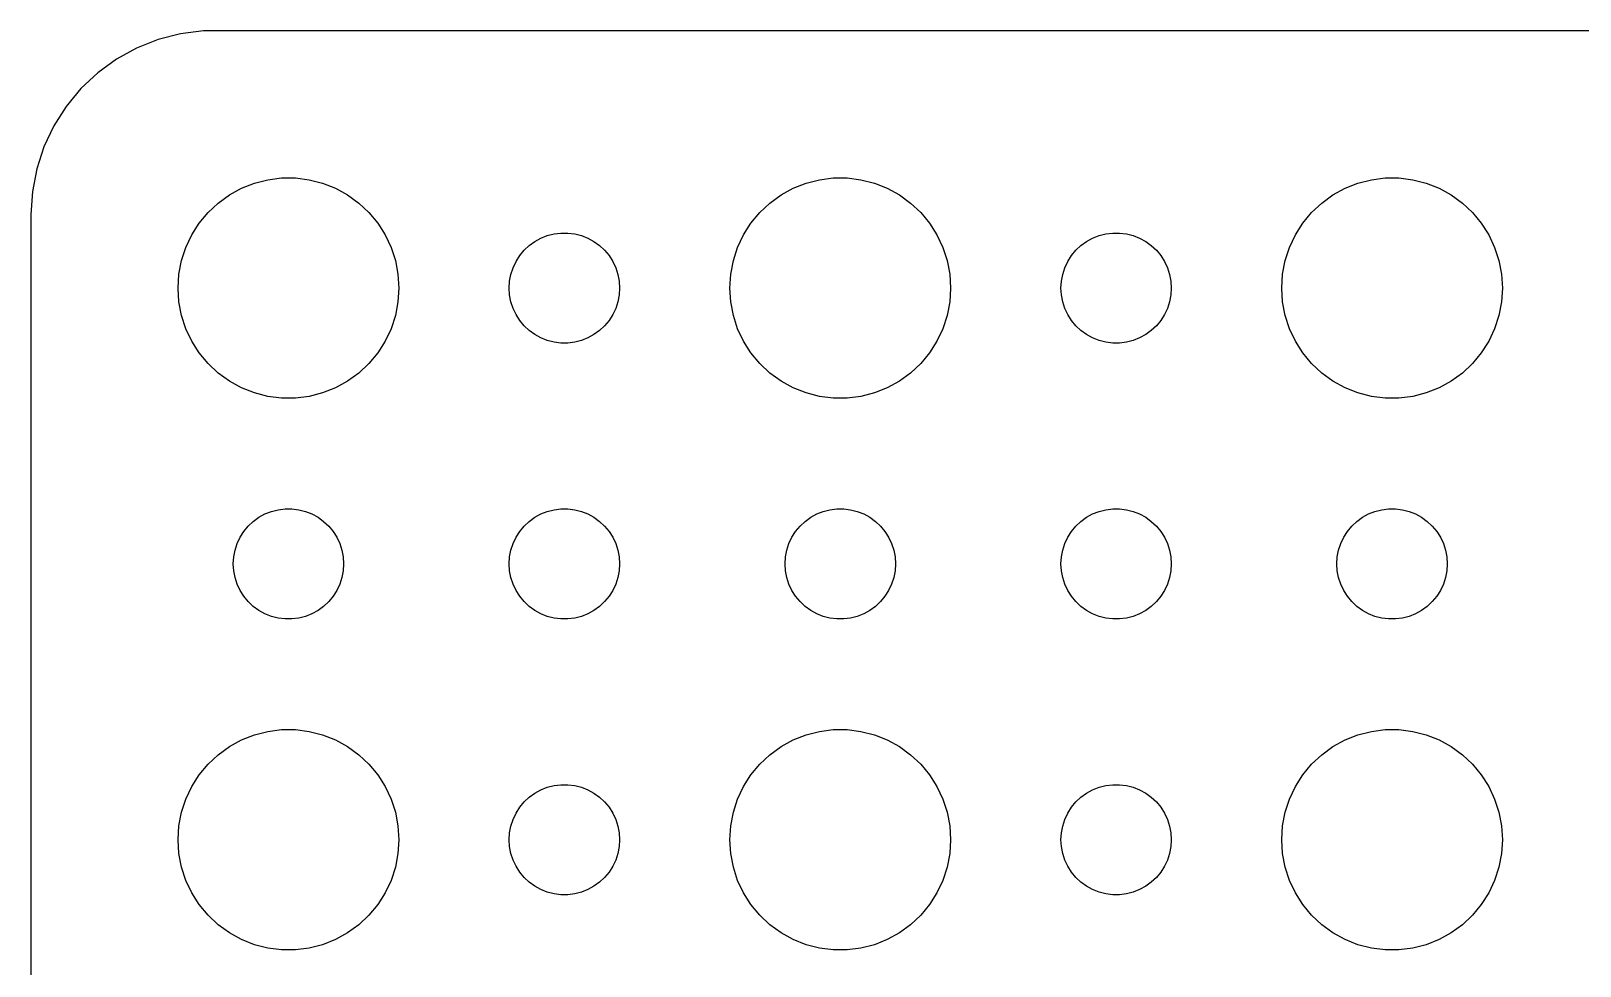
# Model space of a CAD drawing. Header units: metres. Extents: x -44.5 to 44.5, y 32 to 130.
# Drawn here: x -44.5 to -2.39, y 50.57 to 75.99 of the extents above; entities that cross this region are included whole.
import ezdxf

# ---------------------------------------------------------------- set-up
doc = ezdxf.new("R2010")
doc.units = ezdxf.units.M

msp = doc.modelspace()

# ---------------------------------------------------------------- linework, layer by layer
for p, q in [((-40.4369, 75.9114), (-41.0451, 75.7553)), ((-39.8139, 75.9901), (-40.4369, 75.9114)), ((39.8139, 75.9901), (-39.8139, 75.9901)), ((-41.6289, 75.5241), (-42.1791, 75.2216)), ((-41.0451, 75.7553), (-41.6289, 75.5241)), ((-42.1791, 75.2216), (-42.6871, 74.8526)), ((-42.6871, 74.8526), (-43.1448, 74.4227)), ((-43.1448, 74.4227), (-43.5451, 73.9389)), ((-43.5451, 73.9389), (-43.8815, 73.4088)), ((-43.8815, 73.4088), (-44.1489, 72.8406)), ((-44.1489, 72.8406), (-44.3429, 72.2434)), ((-44.3429, 72.2434), (-44.4606, 71.6267)), ((-44.4606, 71.6267), (-44.5, 71)), ((-39.1075, 71.533), (-38.7773, 71.7145)), ((-38.7773, 71.7145), (-38.427, 71.8532)), ((-38.427, 71.8532), (-38.0621, 71.9469)), ((-38.0621, 71.9469), (-37.6884, 71.9941)), ((-37.6884, 71.9941), (-37.3116, 71.9941)), ((-37.3116, 71.9941), (-36.9379, 71.9469)), ((-36.9379, 71.9469), (-36.5729, 71.8532)), ((-36.5729, 71.8532), (-36.2227, 71.7145)), ((-36.2227, 71.7145), (-35.8925, 71.533)), ((-24.1075, 71.533), (-23.7773, 71.7145)), ((-23.7773, 71.7145), (-23.427, 71.8532)), ((-23.427, 71.8532), (-23.0621, 71.9469)), ((-23.0621, 71.9469), (-22.6884, 71.9941)), ((-22.6884, 71.9941), (-22.3116, 71.9941)), ((-22.3116, 71.9941), (-21.9379, 71.9469)), ((-21.9379, 71.9469), (-21.5729, 71.8532)), ((-21.5729, 71.8532), (-21.2227, 71.7145)), ((-21.2227, 71.7145), (-20.8925, 71.533)), ((-9.10747, 71.533), (-8.77733, 71.7145)), ((-8.77733, 71.7145), (-8.42705, 71.8532)), ((-8.42705, 71.8532), (-8.06213, 71.9469)), ((-8.06213, 71.9469), (-7.68837, 71.9941)), ((-7.68837, 71.9941), (-7.31161, 71.9941)), ((-7.31161, 71.9941), (-6.93785, 71.9469)), ((-6.93785, 71.9469), (-6.57294, 71.8532)), ((-6.57294, 71.8532), (-6.22266, 71.7145)), ((-6.22266, 71.7145), (-5.89252, 71.533)), ((-39.6869, 71.0536), (-39.4123, 71.3115)), ((-39.4123, 71.3115), (-39.1075, 71.533)), ((-35.8925, 71.533), (-35.5877, 71.3115)), ((-35.5877, 71.3115), (-35.3131, 71.0536)), ((-24.6869, 71.0536), (-24.4123, 71.3115)), ((-24.4123, 71.3115), (-24.1075, 71.533)), ((-20.8925, 71.533), (-20.5877, 71.3115)), ((-20.5877, 71.3115), (-20.3131, 71.0536)), ((-9.6869, 71.0536), (-9.41226, 71.3115)), ((-9.41226, 71.3115), (-9.10747, 71.533)), ((-5.89252, 71.533), (-5.58772, 71.3115)), ((-5.58772, 71.3115), (-5.31308, 71.0536)), ((-44.5, 71), (-44.5, 37)), ((-40.1289, 70.4453), (-39.927, 70.7634)), ((-39.927, 70.7634), (-39.6869, 71.0536)), ((-35.3131, 71.0536), (-35.0729, 70.7634)), ((-35.0729, 70.7634), (-34.8711, 70.4453)), ((-25.1289, 70.4453), (-24.927, 70.7634)), ((-24.927, 70.7634), (-24.6869, 71.0536)), ((-20.3131, 71.0536), (-20.0729, 70.7634)), ((-20.0729, 70.7634), (-19.8711, 70.4453)), ((-10.1289, 70.4453), (-9.92705, 70.7634)), ((-9.92705, 70.7634), (-9.6869, 71.0536)), ((-5.31308, 71.0536), (-5.07294, 70.7634)), ((-5.07294, 70.7634), (-4.87108, 70.4453)), ((-40.2893, 70.1044), (-40.1289, 70.4453)), ((-34.8711, 70.4453), (-34.7107, 70.1044)), ((-30.8037, 70.2665), (-30.6387, 70.3572)), ((-30.6387, 70.3572), (-30.4635, 70.4266)), ((-30.4635, 70.4266), (-30.2811, 70.4734)), ((-30.2811, 70.4734), (-30.0942, 70.497)), ((-30.0942, 70.497), (-29.9058, 70.497)), ((-29.9058, 70.497), (-29.7189, 70.4734)), ((-29.7189, 70.4734), (-29.5365, 70.4266)), ((-29.5365, 70.4266), (-29.3613, 70.3572)), ((-29.3613, 70.3572), (-29.1963, 70.2665)), ((-25.2893, 70.1044), (-25.1289, 70.4453)), ((-19.8711, 70.4453), (-19.7107, 70.1044)), ((-15.8037, 70.2665), (-15.6387, 70.3572)), ((-15.6387, 70.3572), (-15.4635, 70.4266)), ((-15.4635, 70.4266), (-15.2811, 70.4734)), ((-15.2811, 70.4734), (-15.0942, 70.497)), ((-15.0942, 70.497), (-14.9058, 70.497)), ((-14.9058, 70.497), (-14.7189, 70.4734)), ((-14.7189, 70.4734), (-14.5365, 70.4266)), ((-14.5365, 70.4266), (-14.3613, 70.3572)), ((-14.3613, 70.3572), (-14.1963, 70.2665)), ((-10.2893, 70.1044), (-10.1289, 70.4453)), ((-4.87108, 70.4453), (-4.71066, 70.1044)), ((-40.4057, 69.7461), (-40.2893, 70.1044)), ((-34.7107, 70.1044), (-34.5942, 69.7461)), ((-31.2135, 69.8817), (-31.0934, 70.0268)), ((-31.0934, 70.0268), (-30.9561, 70.1558)), ((-30.9561, 70.1558), (-30.8037, 70.2665)), ((-29.1963, 70.2665), (-29.0439, 70.1558)), ((-29.0439, 70.1558), (-28.9065, 70.0268)), ((-28.9065, 70.0268), (-28.7865, 69.8817)), ((-25.4057, 69.7461), (-25.2893, 70.1044)), ((-19.7107, 70.1044), (-19.5942, 69.7461)), ((-16.2135, 69.8817), (-16.0934, 70.0268)), ((-16.0934, 70.0268), (-15.9561, 70.1558)), ((-15.9561, 70.1558), (-15.8037, 70.2665)), ((-14.1963, 70.2665), (-14.0439, 70.1558)), ((-14.0439, 70.1558), (-13.9065, 70.0268)), ((-13.9065, 70.0268), (-13.7865, 69.8817)), ((-10.4057, 69.7461), (-10.2893, 70.1044)), ((-4.71066, 70.1044), (-4.59424, 69.7461)), ((-40.4763, 69.376), (-40.4057, 69.7461)), ((-34.5942, 69.7461), (-34.5237, 69.376)), ((-31.4529, 69.373), (-31.3947, 69.5522)), ((-31.3947, 69.5522), (-31.3145, 69.7226)), ((-31.3145, 69.7226), (-31.2135, 69.8817)), ((-28.7865, 69.8817), (-28.6855, 69.7226)), ((-28.6855, 69.7226), (-28.6053, 69.5522)), ((-28.6053, 69.5522), (-28.5471, 69.373)), ((-25.4763, 69.376), (-25.4057, 69.7461)), ((-19.5942, 69.7461), (-19.5237, 69.376)), ((-16.4529, 69.373), (-16.3947, 69.5522)), ((-16.3947, 69.5522), (-16.3145, 69.7226)), ((-16.3145, 69.7226), (-16.2135, 69.8817)), ((-13.7865, 69.8817), (-13.6855, 69.7226)), ((-13.6855, 69.7226), (-13.6053, 69.5522)), ((-13.6053, 69.5522), (-13.5471, 69.373)), ((-10.4763, 69.376), (-10.4057, 69.7461)), ((-4.59424, 69.7461), (-4.52365, 69.376)), ((-40.5, 69), (-40.4763, 69.376)), ((-34.5237, 69.376), (-34.5, 69)), ((-31.5, 69), (-31.4882, 69.188)), ((-31.4882, 69.188), (-31.4529, 69.373)), ((-28.5471, 69.373), (-28.5118, 69.188)), ((-28.5118, 69.188), (-28.5, 69)), ((-25.5, 69), (-25.4763, 69.376)), ((-19.5237, 69.376), (-19.5, 69)), ((-16.5, 69), (-16.4882, 69.188)), ((-16.4882, 69.188), (-16.4529, 69.373)), ((-13.5471, 69.373), (-13.5118, 69.188)), ((-13.5118, 69.188), (-13.5, 69)), ((-10.5, 69), (-10.4763, 69.376)), ((-4.52365, 69.376), (-4.5, 69)), ((-40.4763, 68.624), (-40.5, 69)), ((-34.5, 69), (-34.5237, 68.624)), ((-31.4882, 68.812), (-31.5, 69)), ((-31.4529, 68.627), (-31.4882, 68.812)), ((-28.5118, 68.812), (-28.5471, 68.627)), ((-28.5, 69), (-28.5118, 68.812)), ((-25.4763, 68.624), (-25.5, 69)), ((-19.5, 69), (-19.5237, 68.624)), ((-16.4882, 68.812), (-16.5, 69)), ((-16.4529, 68.627), (-16.4882, 68.812)), ((-13.5118, 68.812), (-13.5471, 68.627)), ((-13.5, 69), (-13.5118, 68.812)), ((-10.4763, 68.624), (-10.5, 69)), ((-4.5, 69), (-4.52365, 68.624)), ((-40.4057, 68.2539), (-40.4763, 68.624)), ((-40.2893, 67.8956), (-40.4057, 68.2539)), ((-34.5942, 68.2539), (-34.7107, 67.8956)), ((-34.5237, 68.624), (-34.5942, 68.2539)), ((-31.3947, 68.4478), (-31.4529, 68.627)), ((-31.3145, 68.2774), (-31.3947, 68.4478)), ((-31.2135, 68.1183), (-31.3145, 68.2774)), ((-28.6855, 68.2774), (-28.7865, 68.1183)), ((-28.6053, 68.4478), (-28.6855, 68.2774)), ((-28.5471, 68.627), (-28.6053, 68.4478)), ((-25.4057, 68.2539), (-25.4763, 68.624)), ((-25.2893, 67.8956), (-25.4057, 68.2539)), ((-19.5942, 68.2539), (-19.7107, 67.8956)), ((-19.5237, 68.624), (-19.5942, 68.2539)), ((-16.3947, 68.4478), (-16.4529, 68.627)), ((-16.3145, 68.2774), (-16.3947, 68.4478)), ((-16.2135, 68.1183), (-16.3145, 68.2774)), ((-13.6855, 68.2774), (-13.7865, 68.1183)), ((-13.6053, 68.4478), (-13.6855, 68.2774)), ((-13.5471, 68.627), (-13.6053, 68.4478)), ((-10.4057, 68.2539), (-10.4763, 68.624)), ((-10.2893, 67.8956), (-10.4057, 68.2539)), ((-4.59424, 68.2539), (-4.71066, 67.8956)), ((-4.52365, 68.624), (-4.59424, 68.2539)), ((-40.1289, 67.5547), (-40.2893, 67.8956)), ((-34.7107, 67.8956), (-34.8711, 67.5547)), ((-31.0934, 67.9732), (-31.2135, 68.1183)), ((-30.9561, 67.8442), (-31.0934, 67.9732)), ((-30.8037, 67.7335), (-30.9561, 67.8442)), ((-29.0439, 67.8442), (-29.1963, 67.7335)), ((-28.9065, 67.9732), (-29.0439, 67.8442)), ((-28.7865, 68.1183), (-28.9065, 67.9732)), ((-25.1289, 67.5547), (-25.2893, 67.8956)), ((-19.7107, 67.8956), (-19.8711, 67.5547)), ((-16.0934, 67.9732), (-16.2135, 68.1183)), ((-15.9561, 67.8442), (-16.0934, 67.9732)), ((-15.8037, 67.7335), (-15.9561, 67.8442)), ((-14.0439, 67.8442), (-14.1963, 67.7335)), ((-13.9065, 67.9732), (-14.0439, 67.8442)), ((-13.7865, 68.1183), (-13.9065, 67.9732)), ((-10.1289, 67.5547), (-10.2893, 67.8956)), ((-4.71066, 67.8956), (-4.87108, 67.5547)), ((-39.927, 67.2366), (-40.1289, 67.5547)), ((-34.8711, 67.5547), (-35.0729, 67.2366)), ((-30.6387, 67.6427), (-30.8037, 67.7335)), ((-30.4635, 67.5734), (-30.6387, 67.6427)), ((-30.2811, 67.5266), (-30.4635, 67.5734)), ((-30.0942, 67.5029), (-30.2811, 67.5266)), ((-29.9058, 67.5029), (-30.0942, 67.5029)), ((-29.7189, 67.5266), (-29.9058, 67.5029)), ((-29.5365, 67.5734), (-29.7189, 67.5266)), ((-29.3613, 67.6427), (-29.5365, 67.5734)), ((-29.1963, 67.7335), (-29.3613, 67.6427)), ((-24.927, 67.2366), (-25.1289, 67.5547)), ((-19.8711, 67.5547), (-20.0729, 67.2366)), ((-15.6387, 67.6427), (-15.8037, 67.7335)), ((-15.4635, 67.5734), (-15.6387, 67.6427)), ((-15.2811, 67.5266), (-15.4635, 67.5734)), ((-15.0942, 67.5029), (-15.2811, 67.5266)), ((-14.9058, 67.5029), (-15.0942, 67.5029)), ((-14.7189, 67.5266), (-14.9058, 67.5029)), ((-14.5365, 67.5734), (-14.7189, 67.5266)), ((-14.3613, 67.6427), (-14.5365, 67.5734)), ((-14.1963, 67.7335), (-14.3613, 67.6427)), ((-9.92705, 67.2366), (-10.1289, 67.5547)), ((-4.87108, 67.5547), (-5.07294, 67.2366)), ((-39.6869, 66.9464), (-39.927, 67.2366)), ((-35.0729, 67.2366), (-35.3131, 66.9464)), ((-24.6869, 66.9464), (-24.927, 67.2366)), ((-20.0729, 67.2366), (-20.3131, 66.9464)), ((-9.6869, 66.9464), (-9.92705, 67.2366)), ((-5.07294, 67.2366), (-5.31308, 66.9464)), ((-39.4123, 66.6884), (-39.6869, 66.9464)), ((-39.1075, 66.467), (-39.4123, 66.6884)), ((-35.5877, 66.6884), (-35.8925, 66.467)), ((-35.3131, 66.9464), (-35.5877, 66.6884)), ((-24.4123, 66.6884), (-24.6869, 66.9464)), ((-24.1075, 66.467), (-24.4123, 66.6884)), ((-20.5877, 66.6884), (-20.8925, 66.467)), ((-20.3131, 66.9464), (-20.5877, 66.6884)), ((-9.41226, 66.6884), (-9.6869, 66.9464)), ((-9.10747, 66.467), (-9.41226, 66.6884)), ((-5.58772, 66.6884), (-5.89252, 66.467)), ((-5.31308, 66.9464), (-5.58772, 66.6884)), ((-38.7773, 66.2855), (-39.1075, 66.467)), ((-38.427, 66.1468), (-38.7773, 66.2855)), ((-38.0621, 66.0531), (-38.427, 66.1468)), ((-36.5729, 66.1468), (-36.9379, 66.0531)), ((-36.2227, 66.2855), (-36.5729, 66.1468)), ((-35.8925, 66.467), (-36.2227, 66.2855)), ((-23.7773, 66.2855), (-24.1075, 66.467)), ((-23.427, 66.1468), (-23.7773, 66.2855)), ((-23.0621, 66.0531), (-23.427, 66.1468)), ((-21.5729, 66.1468), (-21.9379, 66.0531)), ((-21.2227, 66.2855), (-21.5729, 66.1468)), ((-20.8925, 66.467), (-21.2227, 66.2855)), ((-8.77733, 66.2855), (-9.10747, 66.467)), ((-8.42705, 66.1468), (-8.77733, 66.2855)), ((-8.06213, 66.0531), (-8.42705, 66.1468)), ((-6.57294, 66.1468), (-6.93785, 66.0531)), ((-6.22266, 66.2855), (-6.57294, 66.1468)), ((-5.89252, 66.467), (-6.22266, 66.2855)), ((-37.6884, 66.0059), (-38.0621, 66.0531)), ((-37.3116, 66.0059), (-37.6884, 66.0059)), ((-36.9379, 66.0531), (-37.3116, 66.0059)), ((-22.6884, 66.0059), (-23.0621, 66.0531)), ((-22.3116, 66.0059), (-22.6884, 66.0059)), ((-21.9379, 66.0531), (-22.3116, 66.0059)), ((-7.68837, 66.0059), (-8.06213, 66.0531)), ((-7.31161, 66.0059), (-7.68837, 66.0059)), ((-6.93785, 66.0531), (-7.31161, 66.0059)), ((-38.4561, 62.6558), (-38.3037, 62.7665)), ((-38.3037, 62.7665), (-38.1387, 62.8572)), ((-38.1387, 62.8572), (-37.9635, 62.9266)), ((-37.9635, 62.9266), (-37.7811, 62.9734)), ((-37.7811, 62.9734), (-37.5942, 62.997)), ((-37.5942, 62.997), (-37.4058, 62.997)), ((-37.4058, 62.997), (-37.2189, 62.9734)), ((-37.2189, 62.9734), (-37.0365, 62.9266)), ((-37.0365, 62.9266), (-36.8613, 62.8572)), ((-36.8613, 62.8572), (-36.6963, 62.7665)), ((-36.6963, 62.7665), (-36.5439, 62.6558)), ((-30.9561, 62.6558), (-30.8037, 62.7665)), ((-30.8037, 62.7665), (-30.6387, 62.8572)), ((-30.6387, 62.8572), (-30.4635, 62.9266)), ((-30.4635, 62.9266), (-30.2811, 62.9734)), ((-30.2811, 62.9734), (-30.0942, 62.997)), ((-30.0942, 62.997), (-29.9058, 62.997)), ((-29.9058, 62.997), (-29.7189, 62.9734)), ((-29.7189, 62.9734), (-29.5365, 62.9266)), ((-29.5365, 62.9266), (-29.3613, 62.8572)), ((-29.3613, 62.8572), (-29.1963, 62.7665)), ((-29.1963, 62.7665), (-29.0439, 62.6558)), ((-23.4561, 62.6558), (-23.3037, 62.7665)), ((-23.3037, 62.7665), (-23.1387, 62.8572)), ((-23.1387, 62.8572), (-22.9635, 62.9266)), ((-22.9635, 62.9266), (-22.7811, 62.9734)), ((-22.7811, 62.9734), (-22.5942, 62.997)), ((-22.5942, 62.997), (-22.4058, 62.997)), ((-22.4058, 62.997), (-22.2189, 62.9734)), ((-22.2189, 62.9734), (-22.0365, 62.9266)), ((-22.0365, 62.9266), (-21.8613, 62.8572)), ((-21.8613, 62.8572), (-21.6963, 62.7665)), ((-21.6963, 62.7665), (-21.5439, 62.6558)), ((-15.9561, 62.6558), (-15.8037, 62.7665)), ((-15.8037, 62.7665), (-15.6387, 62.8572)), ((-15.6387, 62.8572), (-15.4635, 62.9266)), ((-15.4635, 62.9266), (-15.2811, 62.9734)), ((-15.2811, 62.9734), (-15.0942, 62.997)), ((-15.0942, 62.997), (-14.9058, 62.997)), ((-14.9058, 62.997), (-14.7189, 62.9734)), ((-14.7189, 62.9734), (-14.5365, 62.9266)), ((-14.5365, 62.9266), (-14.3613, 62.8572)), ((-14.3613, 62.8572), (-14.1963, 62.7665)), ((-14.1963, 62.7665), (-14.0439, 62.6558)), ((-8.45613, 62.6558), (-8.30373, 62.7665)), ((-8.30373, 62.7665), (-8.13866, 62.8572)), ((-8.13866, 62.8572), (-7.96352, 62.9266)), ((-7.96352, 62.9266), (-7.78107, 62.9734)), ((-7.78107, 62.9734), (-7.59418, 62.997)), ((-7.59418, 62.997), (-7.40581, 62.997)), ((-7.40581, 62.997), (-7.21892, 62.9734)), ((-7.21892, 62.9734), (-7.03647, 62.9266)), ((-7.03647, 62.9266), (-6.86133, 62.8572)), ((-6.86133, 62.8572), (-6.69626, 62.7665)), ((-6.69626, 62.7665), (-6.54385, 62.6558)), ((-38.8145, 62.2226), (-38.7135, 62.3817)), ((-38.7135, 62.3817), (-38.5934, 62.5268)), ((-38.5934, 62.5268), (-38.4561, 62.6558)), ((-36.5439, 62.6558), (-36.4065, 62.5268)), ((-36.4065, 62.5268), (-36.2865, 62.3817)), ((-36.2865, 62.3817), (-36.1855, 62.2226)), ((-31.3145, 62.2226), (-31.2135, 62.3817)), ((-31.2135, 62.3817), (-31.0934, 62.5268)), ((-31.0934, 62.5268), (-30.9561, 62.6558)), ((-29.0439, 62.6558), (-28.9065, 62.5268)), ((-28.9065, 62.5268), (-28.7865, 62.3817)), ((-28.7865, 62.3817), (-28.6855, 62.2226)), ((-23.8145, 62.2226), (-23.7135, 62.3817)), ((-23.7135, 62.3817), (-23.5934, 62.5268)), ((-23.5934, 62.5268), (-23.4561, 62.6558)), ((-21.5439, 62.6558), (-21.4065, 62.5268)), ((-21.4065, 62.5268), (-21.2865, 62.3817)), ((-21.2865, 62.3817), (-21.1855, 62.2226)), ((-16.3145, 62.2226), (-16.2135, 62.3817)), ((-16.2135, 62.3817), (-16.0934, 62.5268)), ((-16.0934, 62.5268), (-15.9561, 62.6558)), ((-14.0439, 62.6558), (-13.9065, 62.5268)), ((-13.9065, 62.5268), (-13.7865, 62.3817)), ((-13.7865, 62.3817), (-13.6855, 62.2226)), ((-8.81445, 62.2226), (-8.71352, 62.3817)), ((-8.71352, 62.3817), (-8.59344, 62.5268)), ((-8.59344, 62.5268), (-8.45613, 62.6558)), ((-6.54385, 62.6558), (-6.40654, 62.5268)), ((-6.40654, 62.5268), (-6.28647, 62.3817)), ((-6.28647, 62.3817), (-6.18553, 62.2226)), ((-38.9529, 61.873), (-38.8947, 62.0522)), ((-38.8947, 62.0522), (-38.8145, 62.2226)), ((-36.1855, 62.2226), (-36.1053, 62.0522)), ((-36.1053, 62.0522), (-36.0471, 61.873)), ((-31.4529, 61.873), (-31.3947, 62.0522)), ((-31.3947, 62.0522), (-31.3145, 62.2226)), ((-28.6855, 62.2226), (-28.6053, 62.0522)), ((-28.6053, 62.0522), (-28.5471, 61.873)), ((-23.9529, 61.873), (-23.8947, 62.0522)), ((-23.8947, 62.0522), (-23.8145, 62.2226)), ((-21.1855, 62.2226), (-21.1053, 62.0522)), ((-21.1053, 62.0522), (-21.0471, 61.873)), ((-16.4529, 61.873), (-16.3947, 62.0522)), ((-16.3947, 62.0522), (-16.3145, 62.2226)), ((-13.6855, 62.2226), (-13.6053, 62.0522)), ((-13.6053, 62.0522), (-13.5471, 61.873)), ((-8.95287, 61.873), (-8.89465, 62.0522)), ((-8.89465, 62.0522), (-8.81445, 62.2226)), ((-6.18553, 62.2226), (-6.10533, 62.0522)), ((-6.10533, 62.0522), (-6.04712, 61.873)), ((-39, 61.5), (-38.9882, 61.688)), ((-38.9882, 61.312), (-39, 61.5)), ((-38.9882, 61.688), (-38.9529, 61.873)), ((-36.0471, 61.873), (-36.0118, 61.688)), ((-36.0118, 61.688), (-36, 61.5)), ((-36, 61.5), (-36.0118, 61.312)), ((-31.5, 61.5), (-31.4882, 61.688)), ((-31.4882, 61.312), (-31.5, 61.5)), ((-31.4882, 61.688), (-31.4529, 61.873)), ((-28.5471, 61.873), (-28.5118, 61.688)), ((-28.5118, 61.688), (-28.5, 61.5)), ((-28.5, 61.5), (-28.5118, 61.312)), ((-24, 61.5), (-23.9882, 61.688)), ((-23.9882, 61.312), (-24, 61.5)), ((-23.9882, 61.688), (-23.9529, 61.873)), ((-21.0471, 61.873), (-21.0118, 61.688)), ((-21.0118, 61.688), (-21, 61.5)), ((-21, 61.5), (-21.0118, 61.312)), ((-16.5, 61.5), (-16.4882, 61.688)), ((-16.4882, 61.312), (-16.5, 61.5)), ((-16.4882, 61.688), (-16.4529, 61.873)), ((-13.5471, 61.873), (-13.5118, 61.688)), ((-13.5118, 61.688), (-13.5, 61.5)), ((-13.5, 61.5), (-13.5118, 61.312)), ((-9, 61.5), (-8.98816, 61.688)), ((-8.98816, 61.312), (-9, 61.5)), ((-8.98816, 61.688), (-8.95287, 61.873)), ((-6.04712, 61.873), (-6.01183, 61.688)), ((-6.01183, 61.688), (-6, 61.5)), ((-6, 61.5), (-6.01183, 61.312)), ((-38.9529, 61.127), (-38.9882, 61.312)), ((-38.8947, 60.9478), (-38.9529, 61.127)), ((-36.0471, 61.127), (-36.1053, 60.9478)), ((-36.0118, 61.312), (-36.0471, 61.127)), ((-31.4529, 61.127), (-31.4882, 61.312)), ((-31.3947, 60.9478), (-31.4529, 61.127)), ((-28.5471, 61.127), (-28.6053, 60.9478)), ((-28.5118, 61.312), (-28.5471, 61.127)), ((-23.9529, 61.127), (-23.9882, 61.312)), ((-23.8947, 60.9478), (-23.9529, 61.127)), ((-21.0471, 61.127), (-21.1053, 60.9478)), ((-21.0118, 61.312), (-21.0471, 61.127)), ((-16.4529, 61.127), (-16.4882, 61.312)), ((-16.3947, 60.9478), (-16.4529, 61.127)), ((-13.5471, 61.127), (-13.6053, 60.9478)), ((-13.5118, 61.312), (-13.5471, 61.127)), ((-8.95287, 61.127), (-8.98816, 61.312)), ((-8.89465, 60.9478), (-8.95287, 61.127)), ((-6.04712, 61.127), (-6.10533, 60.9478)), ((-6.01183, 61.312), (-6.04712, 61.127)), ((-38.8145, 60.7774), (-38.8947, 60.9478)), ((-38.7135, 60.6183), (-38.8145, 60.7774)), ((-36.1855, 60.7774), (-36.2865, 60.6183)), ((-36.1053, 60.9478), (-36.1855, 60.7774)), ((-31.3145, 60.7774), (-31.3947, 60.9478)), ((-31.2135, 60.6183), (-31.3145, 60.7774)), ((-28.6855, 60.7774), (-28.7865, 60.6183)), ((-28.6053, 60.9478), (-28.6855, 60.7774)), ((-23.8145, 60.7774), (-23.8947, 60.9478)), ((-23.7135, 60.6183), (-23.8145, 60.7774)), ((-21.1855, 60.7774), (-21.2865, 60.6183)), ((-21.1053, 60.9478), (-21.1855, 60.7774)), ((-16.3145, 60.7774), (-16.3947, 60.9478)), ((-16.2135, 60.6183), (-16.3145, 60.7774)), ((-13.6855, 60.7774), (-13.7865, 60.6183)), ((-13.6053, 60.9478), (-13.6855, 60.7774)), ((-8.81445, 60.7774), (-8.89465, 60.9478)), ((-8.71352, 60.6183), (-8.81445, 60.7774)), ((-6.18553, 60.7774), (-6.28647, 60.6183)), ((-6.10533, 60.9478), (-6.18553, 60.7774)), ((-38.5934, 60.4732), (-38.7135, 60.6183)), ((-38.4561, 60.3442), (-38.5934, 60.4732)), ((-38.3037, 60.2335), (-38.4561, 60.3442)), ((-38.1387, 60.1427), (-38.3037, 60.2335)), ((-36.6963, 60.2335), (-36.8613, 60.1427)), ((-36.5439, 60.3442), (-36.6963, 60.2335)), ((-36.4065, 60.4732), (-36.5439, 60.3442)), ((-36.2865, 60.6183), (-36.4065, 60.4732)), ((-31.0934, 60.4732), (-31.2135, 60.6183)), ((-30.9561, 60.3442), (-31.0934, 60.4732)), ((-30.8037, 60.2335), (-30.9561, 60.3442)), ((-30.6387, 60.1427), (-30.8037, 60.2335)), ((-29.1963, 60.2335), (-29.3613, 60.1427)), ((-29.0439, 60.3442), (-29.1963, 60.2335)), ((-28.9065, 60.4732), (-29.0439, 60.3442)), ((-28.7865, 60.6183), (-28.9065, 60.4732)), ((-23.5934, 60.4732), (-23.7135, 60.6183)), ((-23.4561, 60.3442), (-23.5934, 60.4732)), ((-23.3037, 60.2335), (-23.4561, 60.3442)), ((-23.1387, 60.1427), (-23.3037, 60.2335)), ((-21.6963, 60.2335), (-21.8613, 60.1427)), ((-21.5439, 60.3442), (-21.6963, 60.2335)), ((-21.4065, 60.4732), (-21.5439, 60.3442)), ((-21.2865, 60.6183), (-21.4065, 60.4732)), ((-16.0934, 60.4732), (-16.2135, 60.6183)), ((-15.9561, 60.3442), (-16.0934, 60.4732)), ((-15.8037, 60.2335), (-15.9561, 60.3442)), ((-15.6387, 60.1427), (-15.8037, 60.2335)), ((-14.1963, 60.2335), (-14.3613, 60.1427)), ((-14.0439, 60.3442), (-14.1963, 60.2335)), ((-13.9065, 60.4732), (-14.0439, 60.3442)), ((-13.7865, 60.6183), (-13.9065, 60.4732)), ((-8.59344, 60.4732), (-8.71352, 60.6183)), ((-8.45613, 60.3442), (-8.59344, 60.4732)), ((-8.30373, 60.2335), (-8.45613, 60.3442)), ((-8.13866, 60.1427), (-8.30373, 60.2335)), ((-6.69626, 60.2335), (-6.86133, 60.1427)), ((-6.54385, 60.3442), (-6.69626, 60.2335)), ((-6.40654, 60.4732), (-6.54385, 60.3442)), ((-6.28647, 60.6183), (-6.40654, 60.4732)), ((-37.9635, 60.0734), (-38.1387, 60.1427)), ((-37.7811, 60.0266), (-37.9635, 60.0734)), ((-37.5942, 60.0029), (-37.7811, 60.0266)), ((-37.4058, 60.0029), (-37.5942, 60.0029)), ((-37.2189, 60.0266), (-37.4058, 60.0029)), ((-37.0365, 60.0734), (-37.2189, 60.0266)), ((-36.8613, 60.1427), (-37.0365, 60.0734)), ((-30.4635, 60.0734), (-30.6387, 60.1427)), ((-30.2811, 60.0266), (-30.4635, 60.0734)), ((-30.0942, 60.0029), (-30.2811, 60.0266)), ((-29.9058, 60.0029), (-30.0942, 60.0029)), ((-29.7189, 60.0266), (-29.9058, 60.0029)), ((-29.5365, 60.0734), (-29.7189, 60.0266)), ((-29.3613, 60.1427), (-29.5365, 60.0734)), ((-22.9635, 60.0734), (-23.1387, 60.1427)), ((-22.7811, 60.0266), (-22.9635, 60.0734)), ((-22.5942, 60.0029), (-22.7811, 60.0266)), ((-22.4058, 60.0029), (-22.5942, 60.0029)), ((-22.2189, 60.0266), (-22.4058, 60.0029)), ((-22.0365, 60.0734), (-22.2189, 60.0266)), ((-21.8613, 60.1427), (-22.0365, 60.0734)), ((-15.4635, 60.0734), (-15.6387, 60.1427)), ((-15.2811, 60.0266), (-15.4635, 60.0734)), ((-15.0942, 60.0029), (-15.2811, 60.0266)), ((-14.9058, 60.0029), (-15.0942, 60.0029)), ((-14.7189, 60.0266), (-14.9058, 60.0029)), ((-14.5365, 60.0734), (-14.7189, 60.0266)), ((-14.3613, 60.1427), (-14.5365, 60.0734)), ((-7.96352, 60.0734), (-8.13866, 60.1427)), ((-7.78107, 60.0266), (-7.96352, 60.0734)), ((-7.59418, 60.0029), (-7.78107, 60.0266)), ((-7.40581, 60.0029), (-7.59418, 60.0029)), ((-7.21892, 60.0266), (-7.40581, 60.0029)), ((-7.03647, 60.0734), (-7.21892, 60.0266)), ((-6.86133, 60.1427), (-7.03647, 60.0734)), ((-38.7773, 56.7145), (-38.427, 56.8532)), ((-38.427, 56.8532), (-38.0621, 56.9469)), ((-38.0621, 56.9469), (-37.6884, 56.9941)), ((-37.6884, 56.9941), (-37.3116, 56.9941)), ((-37.3116, 56.9941), (-36.9379, 56.9469)), ((-36.9379, 56.9469), (-36.5729, 56.8532)), ((-36.5729, 56.8532), (-36.2227, 56.7145)), ((-23.7773, 56.7145), (-23.427, 56.8532)), ((-23.427, 56.8532), (-23.0621, 56.9469)), ((-23.0621, 56.9469), (-22.6884, 56.9941)), ((-22.6884, 56.9941), (-22.3116, 56.9941)), ((-22.3116, 56.9941), (-21.9379, 56.9469)), ((-21.9379, 56.9469), (-21.5729, 56.8532)), ((-21.5729, 56.8532), (-21.2227, 56.7145)), ((-8.77733, 56.7145), (-8.42705, 56.8532)), ((-8.42705, 56.8532), (-8.06213, 56.9469)), ((-8.06213, 56.9469), (-7.68837, 56.9941)), ((-7.68837, 56.9941), (-7.31161, 56.9941)), ((-7.31161, 56.9941), (-6.93785, 56.9469)), ((-6.93785, 56.9469), (-6.57294, 56.8532)), ((-6.57294, 56.8532), (-6.22266, 56.7145)), ((-39.4123, 56.3115), (-39.1075, 56.533)), ((-39.1075, 56.533), (-38.7773, 56.7145)), ((-36.2227, 56.7145), (-35.8925, 56.533)), ((-35.8925, 56.533), (-35.5877, 56.3115)), ((-24.4123, 56.3115), (-24.1075, 56.533)), ((-24.1075, 56.533), (-23.7773, 56.7145)), ((-21.2227, 56.7145), (-20.8925, 56.533)), ((-20.8925, 56.533), (-20.5877, 56.3115)), ((-9.41226, 56.3115), (-9.10747, 56.533)), ((-9.10747, 56.533), (-8.77733, 56.7145)), ((-6.22266, 56.7145), (-5.89252, 56.533)), ((-5.89252, 56.533), (-5.58772, 56.3115)), ((-39.927, 55.7634), (-39.6869, 56.0536)), ((-39.6869, 56.0536), (-39.4123, 56.3115)), ((-35.5877, 56.3115), (-35.3131, 56.0536)), ((-35.3131, 56.0536), (-35.0729, 55.7634)), ((-24.927, 55.7634), (-24.6869, 56.0536)), ((-24.6869, 56.0536), (-24.4123, 56.3115)), ((-20.5877, 56.3115), (-20.3131, 56.0536)), ((-20.3131, 56.0536), (-20.0729, 55.7634)), ((-9.92705, 55.7634), (-9.6869, 56.0536)), ((-9.6869, 56.0536), (-9.41226, 56.3115)), ((-5.58772, 56.3115), (-5.31308, 56.0536)), ((-5.31308, 56.0536), (-5.07294, 55.7634)), ((-40.1289, 55.4453), (-39.927, 55.7634)), ((-35.0729, 55.7634), (-34.8711, 55.4453)), ((-25.1289, 55.4453), (-24.927, 55.7634)), ((-20.0729, 55.7634), (-19.8711, 55.4453)), ((-10.1289, 55.4453), (-9.92705, 55.7634)), ((-5.07294, 55.7634), (-4.87108, 55.4453)), ((-40.2893, 55.1044), (-40.1289, 55.4453)), ((-34.8711, 55.4453), (-34.7107, 55.1044)), ((-30.9561, 55.1558), (-30.8037, 55.2665)), ((-30.8037, 55.2665), (-30.6387, 55.3572)), ((-30.6387, 55.3572), (-30.4635, 55.4266)), ((-30.4635, 55.4266), (-30.2811, 55.4734)), ((-30.2811, 55.4734), (-30.0942, 55.497)), ((-30.0942, 55.497), (-29.9058, 55.497)), ((-29.9058, 55.497), (-29.7189, 55.4734)), ((-29.7189, 55.4734), (-29.5365, 55.4266)), ((-29.5365, 55.4266), (-29.3613, 55.3572)), ((-29.3613, 55.3572), (-29.1963, 55.2665)), ((-29.1963, 55.2665), (-29.0439, 55.1558)), ((-25.2893, 55.1044), (-25.1289, 55.4453)), ((-19.8711, 55.4453), (-19.7107, 55.1044)), ((-15.9561, 55.1558), (-15.8037, 55.2665)), ((-15.8037, 55.2665), (-15.6387, 55.3572)), ((-15.6387, 55.3572), (-15.4635, 55.4266)), ((-15.4635, 55.4266), (-15.2811, 55.4734)), ((-15.2811, 55.4734), (-15.0942, 55.497)), ((-15.0942, 55.497), (-14.9058, 55.497)), ((-14.9058, 55.497), (-14.7189, 55.4734)), ((-14.7189, 55.4734), (-14.5365, 55.4266)), ((-14.5365, 55.4266), (-14.3613, 55.3572)), ((-14.3613, 55.3572), (-14.1963, 55.2665)), ((-14.1963, 55.2665), (-14.0439, 55.1558)), ((-10.2893, 55.1044), (-10.1289, 55.4453)), ((-4.87108, 55.4453), (-4.71066, 55.1044)), ((-40.4763, 54.376), (-40.4057, 54.7461)), ((-40.4057, 54.7461), (-40.2893, 55.1044)), ((-34.7107, 55.1044), (-34.5942, 54.7461)), ((-34.5942, 54.7461), (-34.5237, 54.376)), ((-31.3145, 54.7226), (-31.2135, 54.8817)), ((-31.2135, 54.8817), (-31.0934, 55.0268)), ((-31.0934, 55.0268), (-30.9561, 55.1558)), ((-29.0439, 55.1558), (-28.9065, 55.0268)), ((-28.9065, 55.0268), (-28.7865, 54.8817)), ((-28.7865, 54.8817), (-28.6855, 54.7226)), ((-25.4763, 54.376), (-25.4057, 54.7461)), ((-25.4057, 54.7461), (-25.2893, 55.1044)), ((-19.7107, 55.1044), (-19.5942, 54.7461)), ((-19.5942, 54.7461), (-19.5237, 54.376)), ((-16.3145, 54.7226), (-16.2135, 54.8817)), ((-16.2135, 54.8817), (-16.0934, 55.0268)), ((-16.0934, 55.0268), (-15.9561, 55.1558)), ((-14.0439, 55.1558), (-13.9065, 55.0268)), ((-13.9065, 55.0268), (-13.7865, 54.8817)), ((-13.7865, 54.8817), (-13.6855, 54.7226)), ((-10.4763, 54.376), (-10.4057, 54.7461)), ((-10.4057, 54.7461), (-10.2893, 55.1044)), ((-4.71066, 55.1044), (-4.59424, 54.7461)), ((-4.59424, 54.7461), (-4.52365, 54.376)), ((-40.5, 54), (-40.4763, 54.376)), ((-34.5237, 54.376), (-34.5, 54)), ((-31.4882, 54.188), (-31.4529, 54.373)), ((-31.4529, 54.373), (-31.3947, 54.5522)), ((-31.3947, 54.5522), (-31.3145, 54.7226)), ((-28.6855, 54.7226), (-28.6053, 54.5522)), ((-28.6053, 54.5522), (-28.5471, 54.373)), ((-28.5471, 54.373), (-28.5118, 54.188)), ((-25.5, 54), (-25.4763, 54.376)), ((-19.5237, 54.376), (-19.5, 54)), ((-16.4882, 54.188), (-16.4529, 54.373)), ((-16.4529, 54.373), (-16.3947, 54.5522)), ((-16.3947, 54.5522), (-16.3145, 54.7226)), ((-13.6855, 54.7226), (-13.6053, 54.5522)), ((-13.6053, 54.5522), (-13.5471, 54.373)), ((-13.5471, 54.373), (-13.5118, 54.188)), ((-10.5, 54), (-10.4763, 54.376)), ((-4.52365, 54.376), (-4.5, 54)), ((-40.4763, 53.624), (-40.5, 54)), ((-34.5, 54), (-34.5237, 53.624)), ((-31.5, 54), (-31.4882, 54.188)), ((-31.4882, 53.812), (-31.5, 54)), ((-28.5118, 54.188), (-28.5, 54)), ((-28.5, 54), (-28.5118, 53.812)), ((-25.4763, 53.624), (-25.5, 54)), ((-19.5, 54), (-19.5237, 53.624)), ((-16.5, 54), (-16.4882, 54.188)), ((-16.4882, 53.812), (-16.5, 54)), ((-13.5118, 54.188), (-13.5, 54)), ((-13.5, 54), (-13.5118, 53.812)), ((-10.4763, 53.624), (-10.5, 54)), ((-4.5, 54), (-4.52365, 53.624)), ((-40.4057, 53.2539), (-40.4763, 53.624)), ((-34.5237, 53.624), (-34.5942, 53.2539)), ((-31.4529, 53.627), (-31.4882, 53.812)), ((-31.3947, 53.4478), (-31.4529, 53.627)), ((-28.5471, 53.627), (-28.6053, 53.4478)), ((-28.5118, 53.812), (-28.5471, 53.627)), ((-25.4057, 53.2539), (-25.4763, 53.624)), ((-19.5237, 53.624), (-19.5942, 53.2539)), ((-16.4529, 53.627), (-16.4882, 53.812)), ((-16.3947, 53.4478), (-16.4529, 53.627)), ((-13.5471, 53.627), (-13.6053, 53.4478)), ((-13.5118, 53.812), (-13.5471, 53.627)), ((-10.4057, 53.2539), (-10.4763, 53.624)), ((-4.52365, 53.624), (-4.59424, 53.2539)), ((-40.2893, 52.8956), (-40.4057, 53.2539)), ((-34.5942, 53.2539), (-34.7107, 52.8956)), ((-31.3145, 53.2774), (-31.3947, 53.4478)), ((-31.2135, 53.1183), (-31.3145, 53.2774)), ((-31.0934, 52.9732), (-31.2135, 53.1183)), ((-28.7865, 53.1183), (-28.9065, 52.9732)), ((-28.6855, 53.2774), (-28.7865, 53.1183)), ((-28.6053, 53.4478), (-28.6855, 53.2774)), ((-25.2893, 52.8956), (-25.4057, 53.2539)), ((-19.5942, 53.2539), (-19.7107, 52.8956)), ((-16.3145, 53.2774), (-16.3947, 53.4478)), ((-16.2135, 53.1183), (-16.3145, 53.2774)), ((-16.0934, 52.9732), (-16.2135, 53.1183)), ((-13.7865, 53.1183), (-13.9065, 52.9732)), ((-13.6855, 53.2774), (-13.7865, 53.1183)), ((-13.6053, 53.4478), (-13.6855, 53.2774)), ((-10.2893, 52.8956), (-10.4057, 53.2539)), ((-4.59424, 53.2539), (-4.71066, 52.8956)), ((-40.1289, 52.5547), (-40.2893, 52.8956)), ((-34.7107, 52.8956), (-34.8711, 52.5547)), ((-30.9561, 52.8442), (-31.0934, 52.9732)), ((-30.8037, 52.7335), (-30.9561, 52.8442)), ((-30.6387, 52.6428), (-30.8037, 52.7335)), ((-30.4635, 52.5734), (-30.6387, 52.6428)), ((-29.3613, 52.6428), (-29.5365, 52.5734)), ((-29.1963, 52.7335), (-29.3613, 52.6428)), ((-29.0439, 52.8442), (-29.1963, 52.7335)), ((-28.9065, 52.9732), (-29.0439, 52.8442)), ((-25.1289, 52.5547), (-25.2893, 52.8956)), ((-19.7107, 52.8956), (-19.8711, 52.5547)), ((-15.9561, 52.8442), (-16.0934, 52.9732)), ((-15.8037, 52.7335), (-15.9561, 52.8442)), ((-15.6387, 52.6428), (-15.8037, 52.7335)), ((-15.4635, 52.5734), (-15.6387, 52.6428)), ((-14.3613, 52.6428), (-14.5365, 52.5734)), ((-14.1963, 52.7335), (-14.3613, 52.6428)), ((-14.0439, 52.8442), (-14.1963, 52.7335)), ((-13.9065, 52.9732), (-14.0439, 52.8442)), ((-10.1289, 52.5547), (-10.2893, 52.8956)), ((-4.71066, 52.8956), (-4.87108, 52.5547)), ((-39.927, 52.2366), (-40.1289, 52.5547)), ((-39.6869, 51.9464), (-39.927, 52.2366)), ((-35.0729, 52.2366), (-35.3131, 51.9464)), ((-34.8711, 52.5547), (-35.0729, 52.2366)), ((-30.2811, 52.5266), (-30.4635, 52.5734)), ((-30.0942, 52.503), (-30.2811, 52.5266)), ((-29.9058, 52.503), (-30.0942, 52.503)), ((-29.7189, 52.5266), (-29.9058, 52.503)), ((-29.5365, 52.5734), (-29.7189, 52.5266)), ((-24.927, 52.2366), (-25.1289, 52.5547)), ((-24.6869, 51.9464), (-24.927, 52.2366)), ((-20.0729, 52.2366), (-20.3131, 51.9464)), ((-19.8711, 52.5547), (-20.0729, 52.2366)), ((-15.2811, 52.5266), (-15.4635, 52.5734)), ((-15.0942, 52.503), (-15.2811, 52.5266)), ((-14.9058, 52.503), (-15.0942, 52.503)), ((-14.7189, 52.5266), (-14.9058, 52.503)), ((-14.5365, 52.5734), (-14.7189, 52.5266)), ((-9.92705, 52.2366), (-10.1289, 52.5547)), ((-9.6869, 51.9464), (-9.92705, 52.2366)), ((-5.07294, 52.2366), (-5.31308, 51.9464)), ((-4.87108, 52.5547), (-5.07294, 52.2366)), ((-39.4123, 51.6885), (-39.6869, 51.9464)), ((-35.3131, 51.9464), (-35.5877, 51.6885)), ((-24.4123, 51.6885), (-24.6869, 51.9464)), ((-20.3131, 51.9464), (-20.5877, 51.6885)), ((-9.41226, 51.6885), (-9.6869, 51.9464)), ((-5.31308, 51.9464), (-5.58772, 51.6885)), ((-39.1075, 51.467), (-39.4123, 51.6885)), ((-38.7773, 51.2855), (-39.1075, 51.467)), ((-35.8925, 51.467), (-36.2227, 51.2855)), ((-35.5877, 51.6885), (-35.8925, 51.467)), ((-24.1075, 51.467), (-24.4123, 51.6885)), ((-23.7773, 51.2855), (-24.1075, 51.467)), ((-20.8925, 51.467), (-21.2227, 51.2855)), ((-20.5877, 51.6885), (-20.8925, 51.467)), ((-9.10747, 51.467), (-9.41226, 51.6885)), ((-8.77733, 51.2855), (-9.10747, 51.467)), ((-5.89252, 51.467), (-6.22266, 51.2855)), ((-5.58772, 51.6885), (-5.89252, 51.467)), ((-38.427, 51.1468), (-38.7773, 51.2855)), ((-38.0621, 51.0531), (-38.427, 51.1468)), ((-37.6884, 51.0059), (-38.0621, 51.0531)), ((-37.3116, 51.0059), (-37.6884, 51.0059)), ((-36.9379, 51.0531), (-37.3116, 51.0059)), ((-36.5729, 51.1468), (-36.9379, 51.0531)), ((-36.2227, 51.2855), (-36.5729, 51.1468)), ((-23.427, 51.1468), (-23.7773, 51.2855)), ((-23.0621, 51.0531), (-23.427, 51.1468)), ((-22.6884, 51.0059), (-23.0621, 51.0531)), ((-22.3116, 51.0059), (-22.6884, 51.0059)), ((-21.9379, 51.0531), (-22.3116, 51.0059)), ((-21.5729, 51.1468), (-21.9379, 51.0531)), ((-21.2227, 51.2855), (-21.5729, 51.1468)), ((-8.42705, 51.1468), (-8.77733, 51.2855)), ((-8.06213, 51.0531), (-8.42705, 51.1468)), ((-7.68837, 51.0059), (-8.06213, 51.0531)), ((-7.31161, 51.0059), (-7.68837, 51.0059)), ((-6.93785, 51.0531), (-7.31161, 51.0059)), ((-6.57294, 51.1468), (-6.93785, 51.0531)), ((-6.22266, 51.2855), (-6.57294, 51.1468))]:
    msp.add_line(p, q)

doc.saveas('drawing.dxf')
